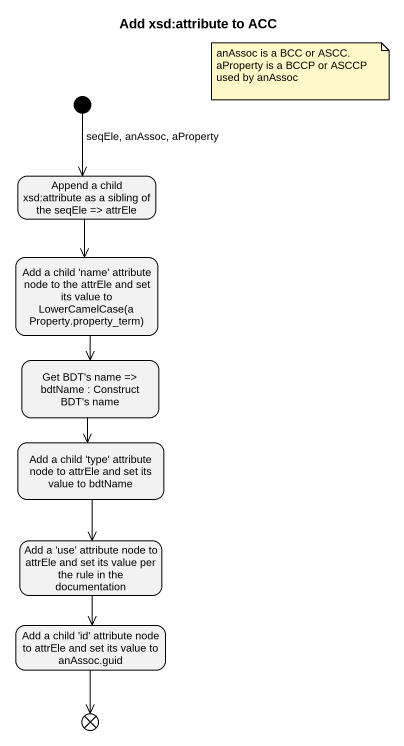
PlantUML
@startuml
title Add xsd:attribute to ACC
hide empty description
state "Append a child xsd:attribute as a sibling of the seqEle => attrEle" as Append_a_child_xsd
state "Add a child 'name' attribute node to the attrEle and set its value to LowerCamelCase(aProperty.property_term)" as Add_a_child_name_attribute
state "Get BDT's name => bdtName : Construct BDT's name" as Get_BDT_s_name_bdtName
state "Add a child 'type' attribute node to attrEle and set its value to bdtName" as Add_a_child_type_attribute
state "Add a 'use' attribute node to attrEle and set its value per the rule in the documentation" as Add_a_use_attribute_node_to
state "Add a child 'id' attribute node to attrEle and set its value to anAssoc.guid" as Add_a_child_id_attribute
state flowfinal1 <<end>>
[*] --> Append_a_child_xsd : seqEle, anAssoc, aProperty
Append_a_child_xsd --> Add_a_child_name_attribute
Add_a_child_name_attribute --> Get_BDT_s_name_bdtName
Get_BDT_s_name_bdtName --> Add_a_child_type_attribute
Add_a_child_type_attribute --> Add_a_use_attribute_node_to
Add_a_use_attribute_node_to --> Add_a_child_id_attribute
Add_a_child_id_attribute --> flowfinal1
note as N1
  anAssoc is a BCC or ASCC.
  aProperty is a BCCP or ASCCP used by anAssoc
end note
@enduml
